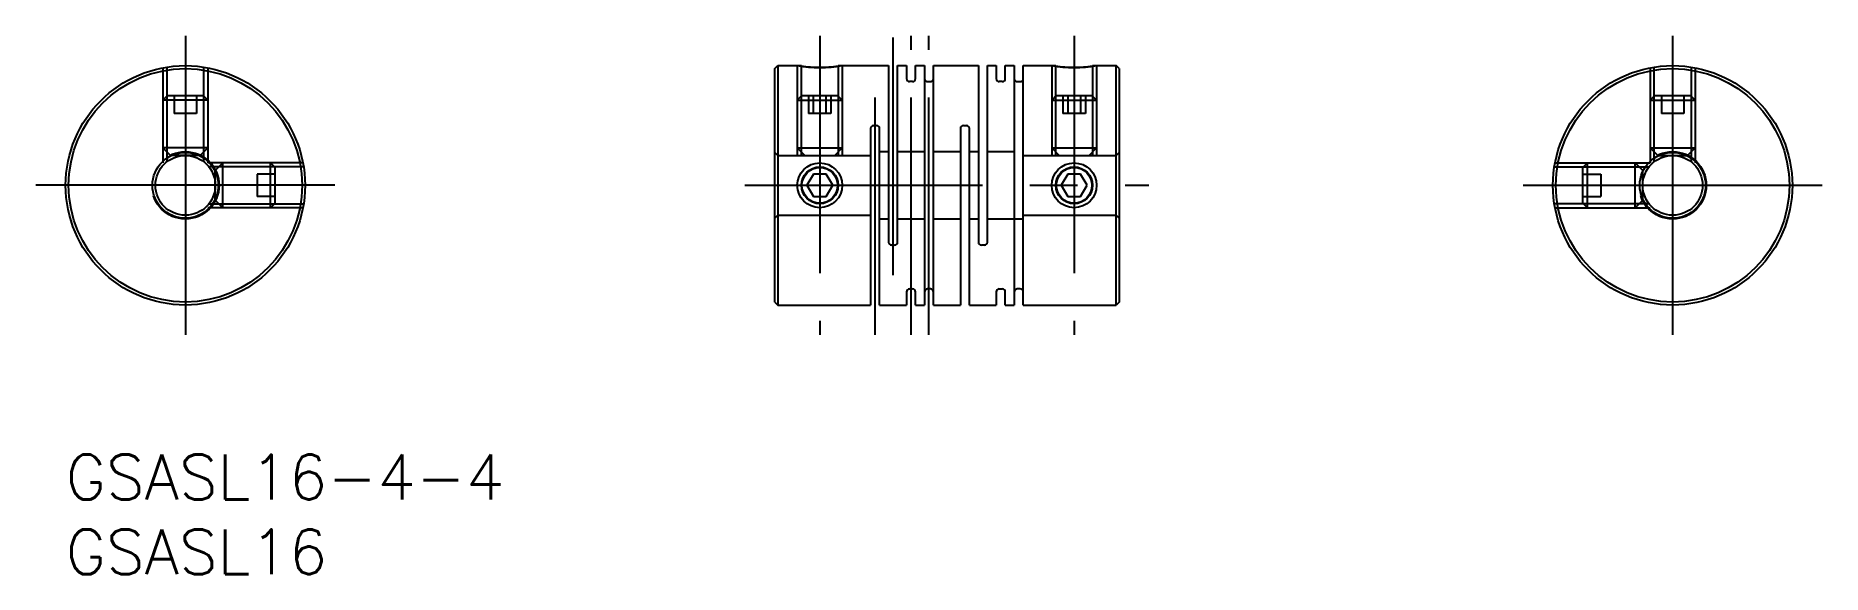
# Model space of a CAD drawing. Extents: x -2 to 117, y -8 to 28.
import ezdxf

# ---------------------------------------------------------------- set-up
doc = ezdxf.new("R2010")
doc.units = 0
doc.header["$LTSCALE"] = 0.5
doc.linetypes.add('CENTER', pattern=[50.8, 31.75, -6.35, 6.35, -6.35])
doc.linetypes.add('DASHED', pattern=[19.05, 12.7, -6.35])
for name, color, linetype in [('MSM_CENTER', 1, 'CENTER'), ('MSM_CONTINUOUS', 7, 'CONTINUOUS'), ('MSM_DASHED', 4, 'DASHED'), ('MSM_NARROW', 5, 'CONTINUOUS'), ('MSM_PART_NUMBER', 7, 'CONTINUOUS')]:
    doc.layers.add(name, color=color, linetype=linetype)
doc.styles.get("Standard").update_dxf_attribs({"font": 'txt.shx', "height": 3, "bigfont": 'bigfont.shx'})

# ---------------------------------------------------------------- blocks, each defined once
blk = doc.blocks.new('*U32')
at = {"layer": 'MSM_PART_NUMBER'}
blk.add_text('GSASL16-4-4', height=3, dxfattribs=at).set_placement((0, -3))
blk = doc.blocks.new('*U33')
at = {"layer": 'MSM_PART_NUMBER'}
blk.add_text('GSASL16', height=3, dxfattribs=at).set_placement((0, -8))

msp = doc.modelspace()

# ---------------------------------------------------------------- linework, layer by layer
at = {"layer": 'MSM_CENTER'}
for p, q in [((8, 28), (8, 24)), ((50.4, 28), (50.4, 8)), ((55.3, 12), (55.3, 28)), ((56.5, 8), (56.5, 28)), ((57.7, 8), (57.7, 28)), ((67.4, 28), (67.4, 8)), ((107.4, 28), (107.4, 24)), ((54.1, 8), (54.1, 24)), ((8, 22.8), (8, 8)), ((107.4, 22.8), (107.4, 8)), ((12.8, 18), (-2, 18)), ((18, 18), (14, 18)), ((45.4, 18), (72.4, 18)), ((97.4, 18), (101.4, 18)), ((102.6, 18), (117.4, 18))]:
    msp.add_line(p, q, dxfattribs=at)
at = {"layer": 'MSM_CONTINUOUS'}
for p, q in [((47.4, 25.8), (47.6, 26)), ((47.4, 10.2), (47.4, 25.8)), ((47.6, 26), (47.6, 10)), ((47.6, 26), (49.17, 26)), ((51.63, 26), (55, 26)), ((55, 26), (55, 14.2)), ((55.6, 14.2), (55.6, 26)), ((55.6, 26), (56.2, 26)), ((56.2, 26), (56.2, 25.13)), ((56.8, 25.13), (56.8, 26)), ((56.8, 26), (57.4, 26)), ((57.4, 26), (57.4, 10)), ((58, 10), (58, 26)), ((58, 26), (61, 26)), ((61, 26), (61, 14.2)), ((61.6, 14.2), (61.6, 26)), ((61.6, 26), (62.2, 26)), ((62.2, 26), (62.2, 25.13)), ((62.8, 25.13), (62.8, 26)), ((62.8, 26), (63.4, 26)), ((63.4, 26), (63.4, 10)), ((64, 10), (64, 26)), ((64, 26), (66.17, 26)), ((68.63, 26), (70.2, 26)), ((70.2, 10), (70.2, 26)), ((70.4, 25.8), (70.2, 26)), ((70.4, 25.8), (70.4, 10.2)), ((56.6, 24.93), (56.4, 24.93)), ((57.6, 24.93), (57.8, 24.93)), ((62.6, 24.93), (62.4, 24.93)), ((63.6, 24.93), (63.8, 24.93)), ((53.8, 21.8), (53.8, 10)), ((54, 22), (54.2, 22)), ((54.4, 10), (54.4, 21.8)), ((59.8, 21.8), (59.8, 10)), ((60, 22), (60.2, 22)), ((60.4, 10), (60.4, 21.8)), ((49.97, 18.75), (49.53, 18)), ((49.53, 18), (49.97, 17.25)), ((50.83, 18.75), (49.97, 18.75)), ((51.27, 18), (50.83, 18.75)), ((50.83, 17.25), (51.27, 18)), ((66.97, 18.75), (66.53, 18)), ((66.53, 18), (66.97, 17.25)), ((67.83, 18.75), (66.97, 18.75)), ((68.27, 18), (67.83, 18.75)), ((67.83, 17.25), (68.27, 18)), ((49.97, 17.25), (50.83, 17.25)), ((66.97, 17.25), (67.83, 17.25)), ((55.4, 14), (55.2, 14)), ((61.4, 14), (61.2, 14)), ((56.2, 10.87), (56.2, 10)), ((56.4, 11.07), (56.6, 11.07)), ((56.8, 10), (56.8, 10.87)), ((57.8, 11.07), (57.6, 11.07)), ((62.2, 10.87), (62.2, 10)), ((62.4, 11.07), (62.6, 11.07)), ((62.8, 10), (62.8, 10.87)), ((63.8, 11.07), (63.6, 11.07)), ((47.4, 10.2), (47.6, 10)), ((47.6, 10), (53.8, 10)), ((54.4, 10), (56.2, 10)), ((56.8, 10), (57.4, 10)), ((58, 10), (59.8, 10)), ((60.4, 10), (62.2, 10)), ((62.8, 10), (63.4, 10)), ((64, 10), (70.2, 10)), ((70.4, 10.2), (70.2, 10))]:
    msp.add_line(p, q, dxfattribs=at)
for centre, radius in [((8, 18), 8), ((8, 18), 7.8), ((107.4, 18), 8), ((107.4, 18), 7.8), ((8, 18), 2.2), ((8, 18), 2), ((50.4, 18), 1.23), ((50.4, 18), 1.19), ((67.4, 18), 1.23), ((67.4, 18), 1.19), ((107.4, 18), 2.2), ((107.4, 18), 2)]:
    msp.add_circle(centre, radius, dxfattribs=at)
for centre, radius, start, end in [((50.4, 33.9), 8, 261.1593, 278.8407), ((56.4, 25.13), 0.2, 180, 270), ((56.6, 25.13), 0.2, 270, 0), ((57.6, 25.13), 0.2, 180, 270), ((57.8, 25.13), 0.2, 270, 0), ((62.4, 25.13), 0.2, 180, 270), ((62.6, 25.13), 0.2, 270, 0), ((63.6, 25.13), 0.2, 180, 270), ((63.8, 25.13), 0.2, 270, 0), ((67.4, 33.9), 8, 261.1593, 278.8407), ((54, 21.8), 0.2, 90, 180), ((54.2, 21.8), 0.2, 0, 90), ((60, 21.8), 0.2, 90, 180), ((60.2, 21.8), 0.2, 0, 90), ((55.2, 14.2), 0.2, 180, 270), ((55.4, 14.2), 0.2, 270, 0), ((61.2, 14.2), 0.2, 180, 270), ((61.4, 14.2), 0.2, 270, 0), ((56.4, 10.87), 0.2, 90, 180), ((56.6, 10.87), 0.2, 0, 90), ((57.6, 10.87), 0.2, 90, 180), ((57.8, 10.87), 0.2, 0, 90), ((62.4, 10.87), 0.2, 90, 180), ((62.6, 10.87), 0.2, 0, 90), ((63.6, 10.87), 0.2, 90, 180), ((63.8, 10.87), 0.2, 0, 90)]:
    msp.add_arc(centre, radius, start, end, dxfattribs=at)
at = {"layer": 'MSM_DASHED'}
for p, q in [((6.5, 25.86), (6.5, 19.32)), ((6.77, 25.9), (6.77, 19.58)), ((9.23, 19.58), (9.23, 25.9)), ((9.5, 25.86), (9.5, 19.32)), ((48.9, 26), (48.9, 20)), ((49.17, 20), (49.17, 26)), ((51.63, 26), (51.63, 20)), ((51.9, 26), (51.9, 20)), ((65.9, 26), (65.9, 20)), ((66.17, 20), (66.17, 26)), ((68.63, 26), (68.63, 20)), ((68.9, 26), (68.9, 20)), ((105.9, 25.86), (105.9, 19.32)), ((106.17, 19.58), (106.17, 25.9)), ((108.63, 25.9), (108.63, 19.58)), ((108.9, 25.86), (108.9, 19.32)), ((6.8, 24), (6.5, 23.7)), ((6.8, 24), (9.2, 24)), ((7.25, 24), (7.25, 22.8)), ((8, 24), (8, 22.8)), ((8.75, 24), (8.75, 22.8)), ((9.2, 24), (9.5, 23.7)), ((49.21, 24), (48.9, 23.69)), ((49.21, 24), (51.59, 24)), ((49.65, 24), (49.65, 22.8)), ((49.97, 22.8), (49.97, 24)), ((50.83, 22.8), (50.83, 24)), ((51.15, 24), (51.15, 22.8)), ((51.59, 24), (51.9, 23.69)), ((66.21, 24), (65.9, 23.69)), ((66.21, 24), (68.59, 24)), ((66.65, 24), (66.65, 22.8)), ((66.97, 24), (66.97, 22.8)), ((67.83, 24), (67.83, 22.8)), ((68.15, 24), (68.15, 22.8)), ((68.59, 24), (68.9, 23.69)), ((106.21, 24), (105.9, 23.69)), ((106.21, 24), (108.59, 24)), ((106.65, 24), (106.65, 22.8)), ((107.4, 24), (107.4, 22.8)), ((108.15, 24), (108.15, 22.8)), ((108.59, 24), (108.9, 23.69)), ((9.5, 23.7), (6.5, 23.7)), ((8.75, 22.8), (7.25, 22.8)), ((48.9, 23.69), (51.9, 23.69)), ((51.15, 22.8), (49.65, 22.8)), ((65.9, 23.69), (68.9, 23.69)), ((68.15, 22.8), (66.65, 22.8)), ((105.9, 23.69), (108.9, 23.69)), ((108.15, 22.8), (106.65, 22.8)), ((7, 20), (6.5, 20.5)), ((9.5, 20.5), (6.5, 20.5)), ((9, 20), (9.5, 20.5)), ((48.9, 20.5), (51.9, 20.5)), ((49.4, 20), (48.9, 20.5)), ((51.4, 20), (51.9, 20.5)), ((65.9, 20.5), (68.9, 20.5)), ((66.4, 20), (65.9, 20.5)), ((68.4, 20), (68.9, 20.5)), ((105.9, 20.5), (108.9, 20.5)), ((106.4, 20), (105.9, 20.5)), ((108.4, 20), (108.9, 20.5)), ((9, 20), (7, 20)), ((15.86, 19.5), (9.32, 19.5)), ((15.9, 19.23), (9.58, 19.23)), ((10, 19), (10.5, 19.5)), ((10.5, 16.5), (10.5, 19.5)), ((13.69, 16.5), (13.69, 19.5)), ((14, 19.19), (13.69, 19.5)), ((14, 16.81), (14, 19.19)), ((47.4, 20.2), (47.6, 20)), ((47.6, 20), (53.8, 20)), ((54.4, 20.25), (55, 20.25)), ((55.6, 20.25), (57.4, 20.25)), ((58, 20.25), (59.8, 20.25)), ((60.4, 20.25), (61, 20.25)), ((61.6, 20.25), (63.4, 20.25)), ((64, 20), (70.2, 20)), ((70.4, 20.2), (70.2, 20)), ((99.5, 19.23), (105.82, 19.23)), ((99.54, 19.5), (106.08, 19.5)), ((101.4, 19.19), (101.71, 19.5)), ((101.4, 16.81), (101.4, 19.19)), ((101.71, 16.5), (101.71, 19.5)), ((104.9, 16.5), (104.9, 19.5)), ((105.4, 19), (104.9, 19.5)), ((106.4, 20), (108.4, 20)), ((10, 17), (10, 19)), ((14, 18.75), (12.8, 18.75)), ((12.8, 18.75), (12.8, 17.25)), ((14, 18), (12.8, 18)), ((101.4, 18.75), (102.6, 18.75)), ((101.4, 18), (102.6, 18)), ((102.6, 18.75), (102.6, 17.25)), ((105.4, 17), (105.4, 19)), ((9.58, 16.77), (15.9, 16.77)), ((10, 17), (10.5, 16.5)), ((14, 17.25), (12.8, 17.25)), ((14, 16.81), (13.69, 16.5)), ((105.82, 16.77), (99.5, 16.77)), ((101.4, 17.25), (102.6, 17.25)), ((101.4, 16.81), (101.71, 16.5)), ((105.4, 17), (104.9, 16.5)), ((15.86, 16.5), (9.32, 16.5)), ((47.4, 15.8), (47.6, 16)), ((47.6, 16), (53.8, 16)), ((54.4, 15.75), (55, 15.75)), ((55.6, 15.75), (57.4, 15.75)), ((58, 15.75), (59.8, 15.75)), ((60.4, 15.75), (61, 15.75)), ((61.6, 15.75), (64, 15.75)), ((64, 16), (70.2, 16)), ((70.4, 15.8), (70.2, 16)), ((99.54, 16.5), (106.08, 16.5))]:
    msp.add_line(p, q, dxfattribs=at)
for centre in [(8, 18), (107.4, 18)]:
    msp.add_circle(centre, 2.25, dxfattribs=at)
at = {"layer": 'MSM_NARROW'}
for centre in [(50.4, 18), (67.4, 18)]:
    msp.add_circle(centre, 1.5, dxfattribs=at)
for centre in [(50.4, 33.86), (67.4, 33.86)]:
    msp.add_arc(centre, 8, 259.1931, 280.8069, dxfattribs=at)

# ---------------------------------------------------------------- block references
at = {"layer": 'MSM_CONTINUOUS'}
for name in ['*U32', '*U33']:
    msp.add_blockref(name, (0, 0), dxfattribs=at)

doc.saveas('drawing.dxf')
